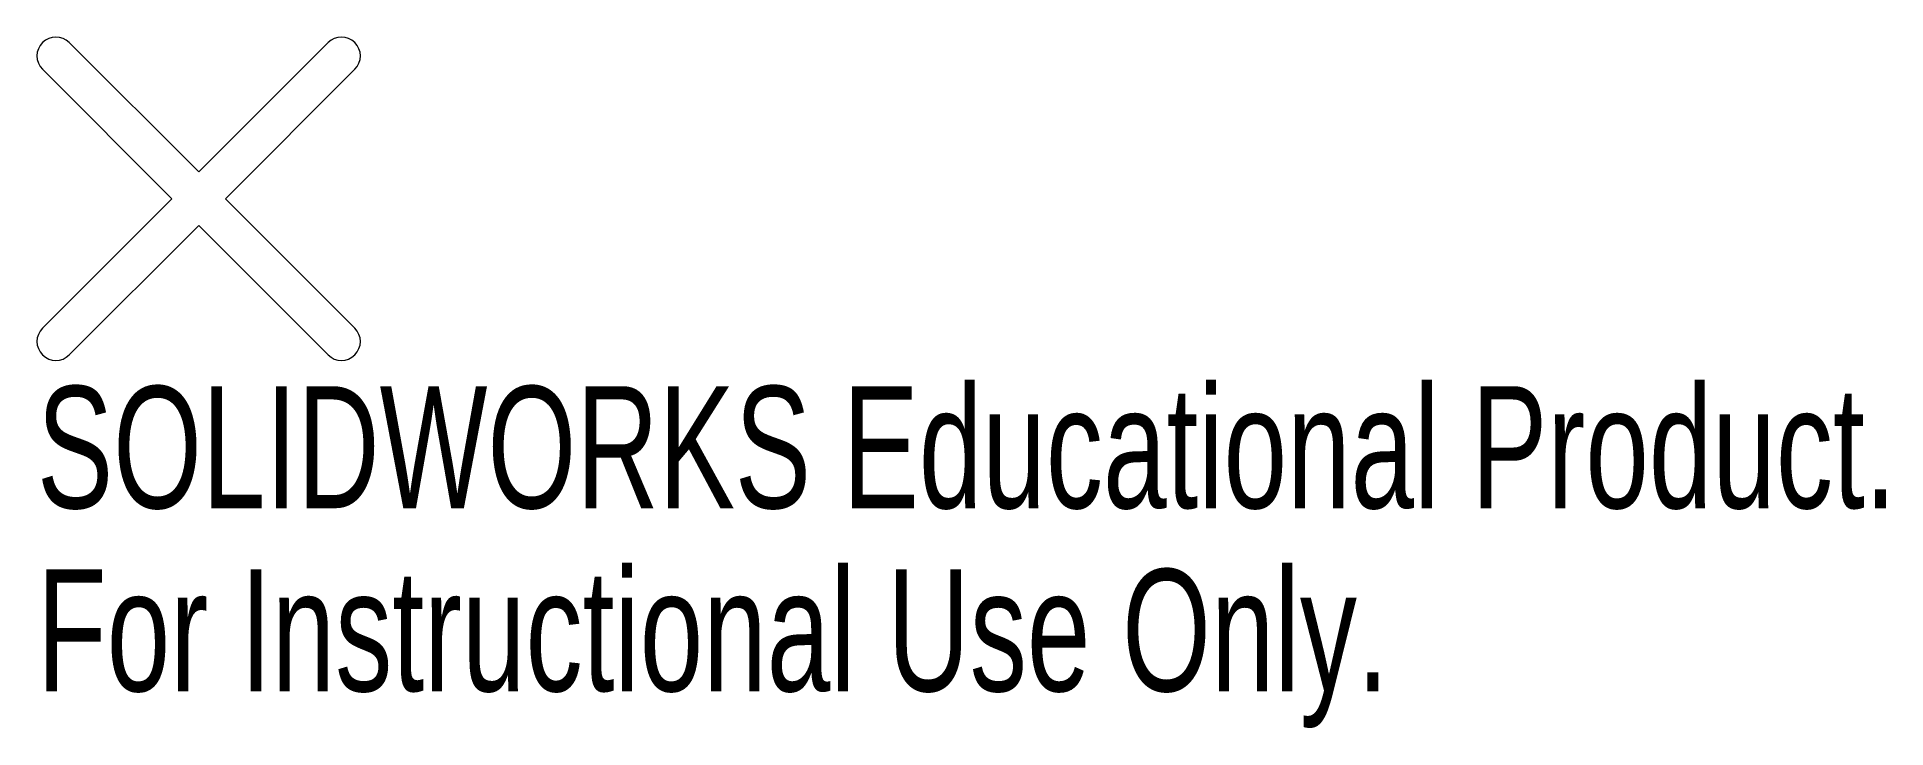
# Model space of a CAD drawing. Header units: millimetres. Extents: x -8.8 to 64.5, y -26.9 to 0.5.
import ezdxf

# ---------------------------------------------------------------- set-up
doc = ezdxf.new("R2010")
doc.units = ezdxf.units.MM
doc.styles.add('SLDTEXTSTYLE0', font='TXT', dxfattribs={"width": 0.7})

msp = doc.modelspace()

# ---------------------------------------------------------------- linework, layer by layer
at = {"color": 7, "linetype": 'Continuous', "lineweight": 15}
for p, q in [((-2.355, -4.88), (-7.482, 0.247)), ((2.771, 0.247), (-2.355, -4.88)), ((-8.542, -0.814), (-3.416, -5.94)), ((-1.294, -5.94), (3.832, -0.814)), ((-3.416, -5.94), (-8.542, -11.067)), ((3.832, -11.067), (-1.294, -5.94)), ((-7.482, -12.128), (-2.355, -7.001)), ((-2.355, -7.001), (2.771, -12.128))]:
    msp.add_line(p, q, dxfattribs=at)
for centre, start, end in [((-8.012, -0.284), 45, 225), ((3.302, -0.284), 315, 135), ((-8.012, -11.597), 135, 315), ((3.302, -11.597), 225, 45)]:
    msp.add_arc(centre, 0.75, start, end, dxfattribs=at)

# ---------------------------------------------------------------- texts
at = {"color": 7, "linetype": 'Continuous', "char_height": 4.83362, "attachment_point": 1, "style": 'SLDTEXTSTYLE0'}
for s, insert in [('SOLIDWORKS Educational Product.', (-8.762, -13.367)), ('For Instructional Use Only.', (-8.762, -20.617))]:
    msp.add_mtext(s, dxfattribs=dict(at, insert=insert))

doc.saveas('drawing.dxf')
